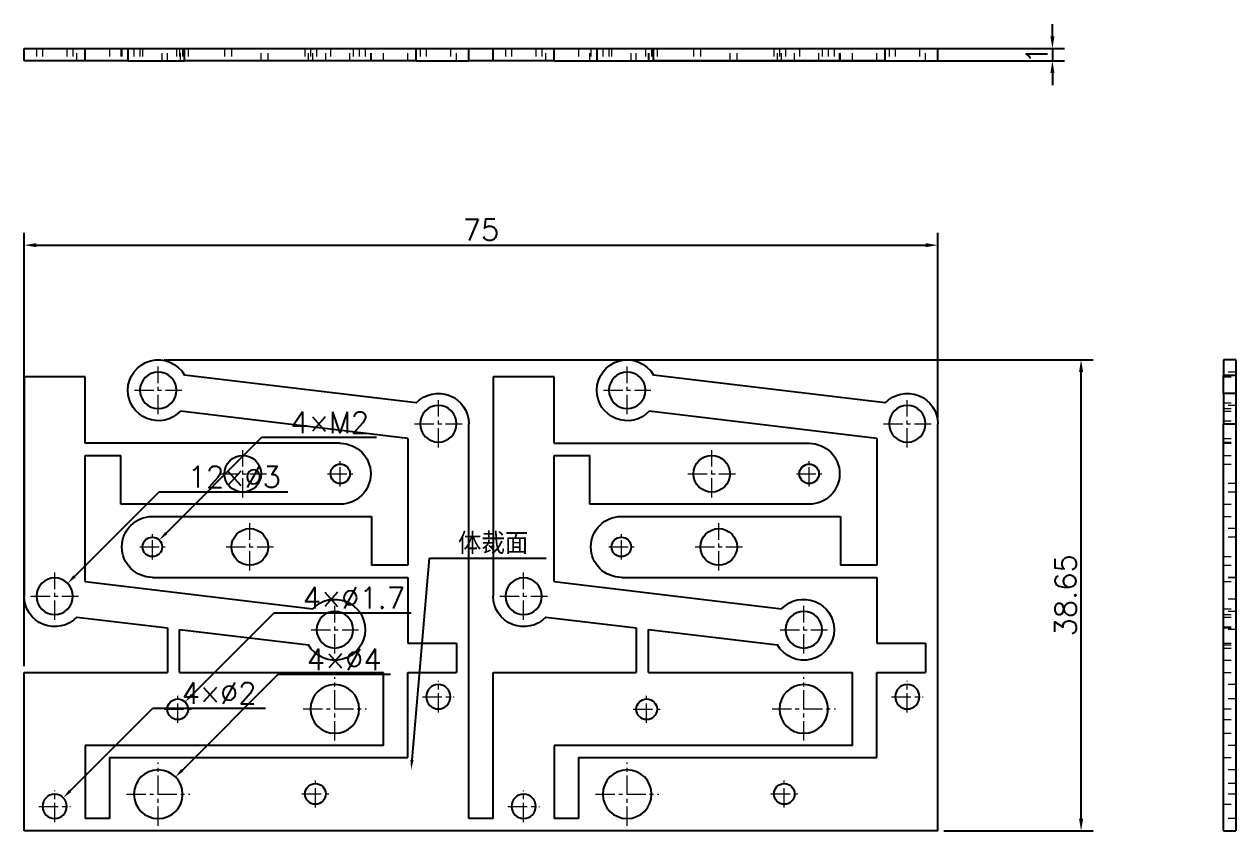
# Model space of a CAD drawing. Header units: millimetres. Extents: x 50 to 268, y 35 to 119.
# Drawn here: x 49.8 to 149.2, y 34.8 to 100.9 of the extents above; entities that cross this region are included whole.
import ezdxf
from ezdxf import colors
from ezdxf.entities.mleader import LeaderData, LeaderLine
from ezdxf.math import Vec2, Vec3

# ---------------------------------------------------------------- set-up
doc = ezdxf.new("R2010")
doc.units = ezdxf.units.MM
doc.header["$LTSCALE"] = 0.05
doc.linetypes.add('CENTER', pattern=[50.8, 31.75, -6.35, 6.35, -6.35])
doc.linetypes.add('HIDDENX2', pattern=[19.05, 12.7, -6.35])
for name, color, linetype, lineweight in [('back_dimension', 7, 'Continuous', 13), ('back_hidden', 7, 'HIDDENX2', 13), ('back_model', 7, 'Continuous', 25), ('right_hidden', 7, 'HIDDENX2', 13), ('right_model', 7, 'Continuous', 25), ('top_center', 7, 'CENTER', 13), ('top_dimension', 7, 'Continuous', 13), ('top_hidden', 7, 'HIDDENX2', 13), ('top_model', 7, 'Continuous', 25)]:
    doc.layers.add(name, color=color, linetype=linetype, lineweight=lineweight)
doc.styles.add('STYLE1', font='simplex.shx', dxfattribs={"bigfont": 'bigfont.shx'})
doc.dimstyles.new('1A3', dxfattribs={"dimscale": 0, "dimtxt": 2.4, "dimasz": 1, "dimexe": 1, "dimexo": 0.5, "dimgap": 1, "dimtad": 1, "dimlfac": -1, "dimdsep": 46, "dimtxsty": 'STYLE1', "dimcen": 1, "dimclrd": 7, "dimclre": 7, "dimclrt": 7, "dimadec": 1, "dimazin": 2, "dimtol": 1, "dimtm": 1e-08, "dimtfac": 0.6, "dimtmove": 0, "dimatfit": 0, "dimfxl": 1, "dimtolj": 1, "dimarcsym": 0})

# ---------------------------------------------------------------- blocks, each defined once
blk = doc.blocks.new('*D187')
at = {"layer": 'Defpoints', "color": 0, "transparency": 16777216}
for p in [(60.768, 73.404), (136.532, 73.404), (124.768, 34.751)]:
    blk.add_point(p, dxfattribs=at)
at = {"layer": 'top_dimension', "color": 7, "lineweight": -2, "transparency": 16777216}
for p, q in [((61.268, 73.404), (137.532, 73.404)), ((136.532, 35.751), (136.532, 72.404)), ((125.268, 34.751), (137.532, 34.751))]:
    blk.add_line(p, q, dxfattribs=at)
at = {"layer": 'top_dimension', "color": 7, "transparency": 16777216}
for points in [[(136.366, 72.404), (136.699, 72.404), (136.532, 73.404)], [(136.366, 35.751), (136.699, 35.751), (136.532, 34.751)]]:
    blk.add_solid(points, dxfattribs=at)
at = {"layer": 'top_dimension', "color": 7, "transparency": 16777216, "insert": (135.266, 54.077), "char_height": 1.75, "attachment_point": 5, "rotation": 90, "line_spacing_factor": 0.65, "style": 'STYLE1'}
blk.add_mtext('\\A1;\\A1;38.65', dxfattribs=at)
blk = doc.blocks.new('*D188')
at = {"layer": 'Defpoints', "color": 0, "transparency": 16777216}
for p in [(124.768, 82.816), (124.768, 68.154), (49.768, 47.751)]:
    blk.add_point(p, dxfattribs=at)
at = {"layer": 'top_dimension', "color": 7, "lineweight": -2, "transparency": 16777216}
for p, q in [((49.768, 48.251), (49.768, 83.816)), ((124.768, 68.654), (124.768, 83.816)), ((50.768, 82.816), (123.768, 82.816))]:
    blk.add_line(p, q, dxfattribs=at)
at = {"layer": 'top_dimension', "color": 7, "transparency": 16777216}
for points in [[(50.768, 82.982), (50.768, 82.649), (49.768, 82.816)], [(123.768, 82.982), (123.768, 82.649), (124.768, 82.816)]]:
    blk.add_solid(points, dxfattribs=at)
at = {"layer": 'top_dimension', "color": 7, "transparency": 16777216, "insert": (87.268, 84.082), "char_height": 1.75, "attachment_point": 5, "line_spacing_factor": 0.65, "style": 'STYLE1'}
blk.add_mtext('\\A1;\\A1;75', dxfattribs=at)
blk = doc.blocks.new('*D186')
at = {"layer": 'back_dimension', "color": 7, "lineweight": -2, "transparency": 16777216}
for p, q in [((134.179, 99.949), (134.179, 100.949)), ((99.768, 98.949), (135.179, 98.949)), ((134.179, 98.949), (134.179, 97.949)), ((99.768, 97.949), (135.179, 97.949)), ((134.179, 96.949), (134.179, 95.949))]:
    blk.add_line(p, q, dxfattribs=at)
at = {"layer": 'back_dimension', "color": 7, "transparency": 16777216}
for points in [[(134.013, 99.949), (134.346, 99.949), (134.179, 98.949)], [(134.013, 96.949), (134.346, 96.949), (134.179, 97.949)]]:
    blk.add_solid(points, dxfattribs=at)
at = {"layer": 'Defpoints', "color": 0, "transparency": 16777216}
for p in [(99.268, 98.949), (99.268, 97.949), (134.179, 97.949)]:
    blk.add_point(p, dxfattribs=at)
at = {"layer": 'back_dimension', "color": 7, "transparency": 16777216, "insert": (132.913, 98.449), "char_height": 1.75, "attachment_point": 5, "rotation": 90, "line_spacing_factor": 0.65, "style": 'STYLE1'}
blk.add_mtext('\\A1;\\A1;1', dxfattribs=at)

msp = doc.modelspace()

# ---------------------------------------------------------------- linework, layer by layer
at = {"layer": 'back_hidden', "lineweight": 13}
for p, q in [((49.768, 98.949), (49.768, 98.949)), ((49.768, 98.949), (49.768, 98.949)), ((50.768, 98.949), (50.768, 97.949)), ((51.268, 98.949), (51.268, 97.949)), ((53.268, 98.949), (53.268, 97.949)), ((53.768, 98.949), (53.768, 97.949)), ((54.085, 97.949), (54.085, 98.949)), ((54.768, 98.949), (54.768, 98.949)), ((56.768, 98.949), (56.768, 98.949)), ((56.768, 98.949), (56.768, 97.949)), ((57.711, 98.949), (57.711, 97.949)), ((57.711, 98.949), (57.711, 98.949)), ((57.789, 98.949), (57.789, 97.949)), ((58.768, 98.949), (58.768, 97.949)), ((59.268, 98.949), (59.268, 97.949)), ((59.489, 98.949), (59.489, 97.949)), ((61.089, 97.949), (61.089, 98.949)), ((61.518, 97.949), (61.518, 98.949)), ((61.518, 98.949), (61.518, 98.949)), ((62.268, 98.949), (62.268, 97.949)), ((62.518, 98.949), (62.518, 97.949)), ((62.518, 98.949), (62.518, 98.949)), ((62.585, 97.949), (62.585, 98.949)), ((62.768, 98.949), (62.768, 97.949)), ((63.218, 98.949), (63.218, 97.949)), ((66.211, 98.949), (66.211, 97.949)), ((66.789, 98.949), (66.789, 97.949)), ((69.211, 97.949), (69.211, 98.949)), ((69.789, 97.949), (69.789, 98.949)), ((72.818, 98.949), (72.818, 97.949)), ((73.097, 97.949), (73.097, 98.949)), ((73.268, 98.949), (73.268, 97.949)), ((73.451, 97.949), (73.451, 98.949)), ((73.768, 98.949), (73.768, 97.949)), ((74.518, 97.949), (74.518, 98.949)), ((74.911, 98.949), (74.911, 97.949)), ((76.511, 97.949), (76.511, 98.949)), ((76.768, 98.949), (76.768, 97.949)), ((77.268, 98.949), (77.268, 97.949)), ((77.768, 98.949), (77.768, 97.949)), ((78.211, 97.949), (78.211, 98.949)), ((78.289, 98.949), (78.289, 98.949)), ((78.289, 97.949), (78.289, 98.949)), ((79.268, 97.949), (79.268, 98.949)), ((79.268, 98.949), (79.268, 98.949)), ((81.268, 98.949), (81.268, 98.949)), ((81.268, 97.949), (81.268, 98.949)), ((82.268, 98.949), (82.268, 97.949)), ((82.768, 98.949), (82.768, 97.949)), ((84.768, 98.949), (84.768, 97.949)), ((85.268, 97.949), (85.268, 98.949)), ((85.268, 98.949), (85.268, 98.949)), ((86.268, 98.949), (86.268, 98.949)), ((86.268, 98.949), (86.268, 98.949)), ((88.268, 98.949), (88.268, 98.949)), ((89.268, 98.949), (89.268, 97.949)), ((89.768, 98.949), (89.768, 97.949)), ((91.768, 98.949), (91.768, 97.949)), ((92.268, 98.949), (92.268, 97.949)), ((92.585, 97.949), (92.585, 98.949)), ((93.268, 98.949), (93.268, 98.949)), ((95.268, 98.949), (95.268, 98.949)), ((95.268, 98.949), (95.268, 97.949)), ((96.211, 97.949), (96.211, 98.949)), ((96.211, 98.949), (96.211, 98.949)), ((96.289, 98.949), (96.289, 97.949)), ((97.268, 98.949), (97.268, 97.949)), ((97.768, 98.949), (97.768, 97.949)), ((97.989, 98.949), (97.989, 97.949)), ((99.589, 97.949), (99.589, 98.949)), ((100.018, 97.949), (100.018, 98.949)), ((100.018, 98.949), (100.018, 98.949)), ((100.768, 98.949), (100.768, 97.949)), ((101.018, 98.949), (101.018, 98.949)), ((101.018, 97.949), (101.018, 98.949)), ((101.085, 97.949), (101.085, 98.949)), ((101.268, 98.949), (101.268, 97.949)), ((101.718, 98.949), (101.718, 97.949)), ((104.711, 98.949), (104.711, 97.949)), ((105.289, 98.949), (105.289, 97.949)), ((107.711, 97.949), (107.711, 98.949)), ((108.289, 97.949), (108.289, 98.949)), ((111.318, 98.949), (111.318, 97.949)), ((111.597, 97.949), (111.597, 98.949)), ((111.768, 98.949), (111.768, 97.949)), ((111.951, 97.949), (111.951, 98.949)), ((112.268, 98.949), (112.268, 97.949)), ((113.018, 97.949), (113.018, 98.949)), ((113.411, 98.949), (113.411, 97.949)), ((115.011, 97.949), (115.011, 98.949)), ((115.268, 98.949), (115.268, 97.949)), ((115.768, 98.949), (115.768, 97.949)), ((116.268, 98.949), (116.268, 97.949)), ((116.711, 97.949), (116.711, 98.949)), ((116.789, 98.949), (116.789, 98.949)), ((116.789, 97.949), (116.789, 98.949)), ((117.768, 97.949), (117.768, 98.949)), ((117.768, 98.949), (117.768, 98.949)), ((119.768, 98.949), (119.768, 98.949)), ((119.768, 97.949), (119.768, 98.949)), ((120.768, 98.949), (120.768, 97.949)), ((121.268, 98.949), (121.268, 97.949)), ((123.268, 98.949), (123.268, 97.949)), ((123.768, 98.949), (123.768, 98.949)), ((123.768, 97.949), (123.768, 98.949)), ((124.768, 98.949), (124.768, 98.949)), ((49.768, 97.949), (49.768, 97.949)), ((54.768, 97.949), (54.768, 97.949)), ((56.768, 97.949), (56.768, 97.949)), ((57.711, 97.949), (57.711, 97.949)), ((61.518, 97.949), (61.518, 97.949)), ((62.518, 97.949), (62.518, 97.949)), ((78.289, 97.949), (78.289, 97.949)), ((79.268, 97.949), (79.268, 97.949)), ((81.268, 97.949), (81.268, 97.949)), ((85.268, 97.949), (85.268, 97.949)), ((86.268, 97.949), (86.268, 97.949)), ((88.268, 97.949), (88.268, 97.949)), ((93.268, 97.949), (93.268, 97.949)), ((95.268, 97.949), (95.268, 97.949)), ((96.211, 97.949), (96.211, 97.949)), ((100.018, 97.949), (100.018, 97.949)), ((101.018, 97.949), (101.018, 97.949)), ((116.789, 97.949), (116.789, 97.949)), ((117.768, 97.949), (117.768, 97.949)), ((119.768, 97.949), (119.768, 97.949)), ((123.768, 97.949), (123.768, 97.949)), ((124.768, 97.949), (124.768, 97.949))]:
    msp.add_line(p, q, dxfattribs=at)
at = {"layer": 'back_model', "lineweight": 25}
for p, q in [((49.768, 97.949), (49.768, 98.949)), ((49.768, 98.949), (54.768, 98.949)), ((49.768, 98.949), (49.768, 98.949)), ((54.768, 97.949), (54.768, 98.949)), ((54.768, 98.949), (58.268, 98.949)), ((58.268, 98.949), (62.938, 98.949)), ((58.268, 98.949), (58.268, 97.949)), ((62.938, 97.949), (62.938, 98.949)), ((62.938, 98.949), (81.951, 98.949)), ((81.951, 97.949), (81.951, 98.949)), ((81.951, 98.949), (86.268, 98.949)), ((86.268, 97.949), (86.268, 98.949)), ((86.268, 98.949), (88.268, 98.949)), ((88.268, 98.949), (88.268, 98.949)), ((88.268, 97.949), (88.268, 98.949)), ((88.268, 98.949), (93.268, 98.949)), ((93.268, 97.949), (93.268, 98.949)), ((93.268, 98.949), (96.768, 98.949)), ((96.768, 98.949), (101.438, 98.949)), ((96.768, 98.949), (96.768, 97.949)), ((101.438, 98.949), (120.451, 98.949)), ((101.438, 97.949), (101.438, 98.949)), ((120.451, 98.949), (124.768, 98.949)), ((120.451, 97.949), (120.451, 98.949)), ((124.768, 97.949), (124.768, 98.949)), ((54.768, 97.949), (49.768, 97.949)), ((58.268, 97.949), (54.768, 97.949)), ((58.268, 97.949), (62.938, 97.949)), ((81.951, 97.949), (62.938, 97.949)), ((81.951, 97.949), (86.268, 97.949)), ((88.268, 97.949), (86.268, 97.949)), ((93.268, 97.949), (88.268, 97.949)), ((93.268, 97.949), (96.768, 97.949)), ((96.768, 97.949), (101.438, 97.949)), ((120.451, 97.949), (101.438, 97.949)), ((120.451, 97.949), (124.768, 97.949))]:
    msp.add_line(p, q, dxfattribs=at)
at = {"layer": 'right_hidden', "lineweight": 13}
for p, q in [((149.232, 72.404), (148.232, 72.404)), ((148.232, 72.144), (149.232, 72.144)), ((148.232, 72.001), (148.232, 72.001)), ((148.232, 72.001), (149.232, 72.001)), ((149.232, 72.001), (149.232, 72.001)), ((149.232, 70.654), (148.232, 70.654)), ((148.232, 69.871), (149.232, 69.871)), ((149.232, 69.654), (148.232, 69.654)), ((148.232, 69.404), (149.232, 69.404)), ((148.232, 69.187), (149.232, 69.187)), ((148.232, 68.404), (149.232, 68.404)), ((148.232, 66.953), (149.232, 66.953)), ((148.232, 66.654), (149.232, 66.654)), ((148.232, 66.551), (148.232, 66.551)), ((148.232, 66.551), (149.232, 66.551)), ((149.232, 66.551), (149.232, 66.551)), ((148.232, 65.551), (149.232, 65.551)), ((148.232, 65.551), (148.232, 65.551)), ((148.232, 64.851), (149.232, 64.851)), ((149.232, 65.551), (149.232, 65.551)), ((149.232, 63.251), (148.232, 63.251)), ((149.232, 62.551), (148.232, 62.551)), ((148.232, 61.551), (148.232, 61.551)), ((148.232, 61.551), (149.232, 61.551)), ((149.232, 61.551), (149.232, 61.551)), ((148.232, 60.551), (148.232, 60.551)), ((148.232, 60.551), (149.232, 60.551)), ((149.232, 60.551), (149.232, 60.551)), ((149.232, 59.551), (148.232, 59.551)), ((149.232, 58.851), (148.232, 58.851)), ((148.232, 57.251), (149.232, 57.251)), ((148.232, 56.551), (149.232, 56.551)), ((148.232, 56.551), (148.232, 56.551)), ((149.232, 56.551), (149.232, 56.551)), ((148.232, 55.551), (148.232, 55.551)), ((149.232, 55.551), (148.232, 55.551)), ((149.232, 55.501), (148.232, 55.501)), ((148.232, 55.202), (149.232, 55.202)), ((149.232, 55.551), (149.232, 55.551)), ((149.232, 53.751), (148.232, 53.751)), ((148.232, 52.968), (149.232, 52.968)), ((149.232, 52.751), (148.232, 52.751)), ((148.232, 52.501), (149.232, 52.501)), ((148.232, 52.284), (149.232, 52.284)), ((148.232, 51.501), (149.232, 51.501)), ((148.232, 51.395), (149.232, 51.395)), ((149.232, 51.275), (148.232, 51.275)), ((148.232, 50.154), (148.232, 50.154)), ((148.232, 50.154), (149.232, 50.154)), ((148.232, 50.01), (149.232, 50.01)), ((148.232, 49.751), (149.232, 49.751)), ((149.232, 50.154), (149.232, 50.154)), ((148.232, 48.751), (149.232, 48.751)), ((148.232, 47.751), (148.232, 47.751)), ((148.232, 47.751), (149.232, 47.751)), ((149.232, 47.751), (149.232, 47.751)), ((149.232, 46.751), (148.232, 46.751)), ((149.232, 45.574), (148.232, 45.574)), ((148.232, 44.751), (149.232, 44.751)), ((148.232, 43.874), (149.232, 43.874)), ((148.232, 42.751), (149.232, 42.751)), ((149.232, 41.751), (148.232, 41.751)), ((148.232, 41.751), (148.232, 41.751)), ((149.232, 41.751), (149.232, 41.751)), ((148.232, 40.751), (148.232, 40.751)), ((148.232, 40.751), (149.232, 40.751)), ((149.232, 40.751), (149.232, 40.751)), ((149.232, 39.751), (148.232, 39.751)), ((149.232, 38.628), (148.232, 38.628)), ((149.232, 37.751), (148.232, 37.751)), ((148.232, 36.928), (149.232, 36.928)), ((148.232, 35.751), (148.232, 35.751)), ((149.232, 35.751), (148.232, 35.751)), ((149.232, 35.751), (149.232, 35.751)), ((148.232, 34.751), (148.232, 34.751)), ((149.232, 34.751), (149.232, 34.751))]:
    msp.add_line(p, q, dxfattribs=at)
at = {"layer": 'right_model', "lineweight": 25}
for p, q in [((148.232, 73.404), (148.232, 72.144)), ((149.232, 73.404), (148.232, 73.404)), ((149.232, 73.404), (149.232, 72.144)), ((148.232, 72.144), (148.232, 72.144)), ((148.232, 72.144), (149.232, 72.144)), ((148.232, 70.654), (148.232, 72.144)), ((149.232, 72.144), (149.232, 70.654)), ((148.232, 70.654), (148.232, 68.154)), ((149.232, 70.654), (148.232, 70.654)), ((149.232, 70.654), (149.232, 68.154)), ((148.232, 68.154), (149.232, 68.154)), ((148.232, 34.751), (148.232, 68.154)), ((149.232, 68.154), (149.232, 34.751)), ((148.232, 55.202), (148.232, 55.202)), ((148.232, 34.751), (149.232, 34.751))]:
    msp.add_line(p, q, dxfattribs=at)
at = {"layer": 'top_center'}
for p, q in [((60.768, 68.954), (60.768, 72.854)), ((99.268, 68.954), (99.268, 72.854)), ((58.818, 70.904), (62.718, 70.904)), ((97.318, 70.904), (101.218, 70.904)), ((83.768, 66.204), (83.768, 70.104)), ((122.268, 66.204), (122.268, 70.104)), ((81.818, 68.154), (85.718, 68.154)), ((120.318, 68.154), (124.218, 68.154)), ((67.711, 62.101), (67.711, 66.001)), ((106.211, 62.101), (106.211, 66.001)), ((75.711, 63.011), (75.711, 65.091)), ((114.211, 63.011), (114.211, 65.091)), ((65.761, 64.051), (69.661, 64.051)), ((74.671, 64.051), (76.751, 64.051)), ((104.261, 64.051), (108.161, 64.051)), ((113.171, 64.051), (115.251, 64.051)), ((68.289, 56.101), (68.289, 60.001)), ((106.789, 56.101), (106.789, 60.001)), ((60.289, 57.011), (60.289, 59.091)), ((98.789, 57.011), (98.789, 59.091)), ((59.249, 58.051), (61.329, 58.051)), ((66.339, 58.051), (70.239, 58.051)), ((97.749, 58.051), (99.829, 58.051)), ((104.839, 58.051), (108.739, 58.051)), ((52.268, 52.051), (52.268, 55.951)), ((90.768, 52.051), (90.768, 55.951)), ((50.318, 54.001), (54.218, 54.001)), ((88.818, 54.001), (92.718, 54.001)), ((75.268, 49.301), (75.268, 53.201)), ((113.768, 49.301), (113.768, 53.201)), ((73.318, 51.251), (77.218, 51.251)), ((111.818, 51.251), (115.718, 51.251)), ((75.268, 42.151), (75.268, 47.351)), ((83.768, 44.451), (83.768, 47.051)), ((113.768, 42.151), (113.768, 47.351)), ((122.268, 44.451), (122.268, 47.051)), ((62.368, 43.619), (62.368, 45.829)), ((100.868, 43.619), (100.868, 45.829)), ((82.468, 45.751), (85.068, 45.751)), ((120.968, 45.751), (123.568, 45.751)), ((61.263, 44.724), (63.473, 44.724)), ((72.668, 44.751), (77.868, 44.751)), ((99.763, 44.724), (101.973, 44.724)), ((111.168, 44.751), (116.368, 44.751)), ((60.768, 35.151), (60.768, 40.351)), ((99.268, 35.151), (99.268, 40.351)), ((73.668, 36.673), (73.668, 38.883)), ((112.168, 36.673), (112.168, 38.883)), ((52.268, 35.451), (52.268, 38.051)), ((90.768, 35.451), (90.768, 38.051)), ((58.168, 37.751), (63.368, 37.751)), ((72.563, 37.778), (74.773, 37.778)), ((96.668, 37.751), (101.868, 37.751)), ((111.063, 37.778), (113.273, 37.778)), ((50.968, 36.751), (53.568, 36.751)), ((89.468, 36.751), (92.068, 36.751))]:
    msp.add_line(p, q, dxfattribs=at)
at = {"layer": 'top_hidden', "lineweight": 13}
for p, q in [((49.768, 72.001), (49.768, 72.001)), ((54.768, 72.001), (54.768, 72.001)), ((62.938, 72.144), (62.938, 72.144)), ((88.268, 72.001), (88.268, 72.001)), ((93.268, 72.001), (93.268, 72.001)), ((101.438, 72.144), (101.438, 72.144)), ((58.268, 70.904), (58.268, 70.904)), ((96.768, 70.904), (96.768, 70.904)), ((81.951, 69.871), (81.951, 69.871)), ((120.451, 69.871), (120.451, 69.871)), ((62.585, 69.187), (62.585, 69.187)), ((101.085, 69.187), (101.085, 69.187)), ((86.268, 68.154), (86.268, 68.154)), ((124.768, 68.154), (124.768, 68.154)), ((81.268, 66.953), (81.268, 66.953)), ((119.768, 66.953), (119.768, 66.953)), ((54.768, 66.551), (54.768, 66.551)), ((75.711, 66.551), (75.711, 66.551)), ((93.268, 66.551), (93.268, 66.551)), ((114.211, 66.551), (114.211, 66.551)), ((54.768, 65.551), (54.768, 65.551)), ((57.711, 65.551), (57.711, 65.551)), ((93.268, 65.551), (93.268, 65.551)), ((96.211, 65.551), (96.211, 65.551)), ((57.711, 61.551), (57.711, 61.551)), ((75.711, 61.551), (75.711, 61.551)), ((96.211, 61.551), (96.211, 61.551)), ((114.211, 61.551), (114.211, 61.551)), ((60.289, 60.551), (60.289, 60.551)), ((78.289, 60.551), (78.289, 60.551)), ((98.789, 60.551), (98.789, 60.551)), ((116.789, 60.551), (116.789, 60.551)), ((78.289, 56.551), (78.289, 56.551)), ((81.268, 56.551), (81.268, 56.551)), ((116.789, 56.551), (116.789, 56.551)), ((119.768, 56.551), (119.768, 56.551)), ((54.768, 55.202), (54.768, 55.202)), ((60.289, 55.551), (60.289, 55.551)), ((81.268, 55.551), (81.268, 55.551)), ((93.268, 55.202), (93.268, 55.202)), ((98.789, 55.551), (98.789, 55.551)), ((119.768, 55.551), (119.768, 55.551)), ((49.768, 54.001), (49.768, 54.001)), ((88.268, 54.001), (88.268, 54.001)), ((73.451, 52.968), (73.451, 52.968)), ((111.951, 52.968), (111.951, 52.968)), ((54.085, 52.284), (54.085, 52.284)), ((92.585, 52.284), (92.585, 52.284)), ((61.518, 51.395), (61.518, 51.395)), ((62.518, 51.275), (62.518, 51.275)), ((77.768, 51.251), (77.768, 51.251)), ((100.018, 51.395), (100.018, 51.395)), ((101.018, 51.275), (101.018, 51.275)), ((116.268, 51.251), (116.268, 51.251)), ((73.097, 50.01), (73.097, 50.01)), ((81.268, 50.154), (81.268, 50.154)), ((85.268, 50.154), (85.268, 50.154)), ((111.597, 50.01), (111.597, 50.01)), ((119.768, 50.154), (119.768, 50.154)), ((123.768, 50.154), (123.768, 50.154)), ((49.768, 47.751), (49.768, 47.751)), ((61.518, 47.751), (61.518, 47.751)), ((62.518, 47.751), (62.518, 47.751)), ((79.268, 47.751), (79.268, 47.751)), ((81.268, 47.751), (81.268, 47.751)), ((85.268, 47.751), (85.268, 47.751)), ((88.268, 47.751), (88.268, 47.751)), ((100.018, 47.751), (100.018, 47.751)), ((101.018, 47.751), (101.018, 47.751)), ((117.768, 47.751), (117.768, 47.751)), ((119.768, 47.751), (119.768, 47.751)), ((123.768, 47.751), (123.768, 47.751)), ((54.768, 41.751), (54.768, 41.751)), ((79.268, 41.751), (79.268, 41.751)), ((93.268, 41.751), (93.268, 41.751)), ((117.768, 41.751), (117.768, 41.751)), ((56.768, 40.751), (56.768, 40.751)), ((81.268, 40.751), (81.268, 40.751)), ((95.268, 40.751), (95.268, 40.751)), ((119.768, 40.751), (119.768, 40.751)), ((54.768, 35.751), (54.768, 35.751)), ((56.768, 35.751), (56.768, 35.751)), ((86.268, 35.751), (86.268, 35.751)), ((88.268, 35.751), (88.268, 35.751)), ((93.268, 35.751), (93.268, 35.751)), ((95.268, 35.751), (95.268, 35.751)), ((49.768, 34.751), (49.768, 34.751)), ((124.768, 34.751), (124.768, 34.751))]:
    msp.add_line(p, q, dxfattribs=at)
at = {"layer": 'top_hidden', "color": 3, "lineweight": 13, "true_color": 0x00ff00}
for p, q in [((59.268, 70.904), (59.268, 70.904)), ((62.268, 70.904), (62.268, 70.904)), ((97.768, 70.904), (97.768, 70.904)), ((100.768, 70.904), (100.768, 70.904)), ((82.268, 68.154), (82.268, 68.154)), ((85.268, 68.154), (85.268, 68.154)), ((120.768, 68.154), (120.768, 68.154)), ((123.768, 68.154), (123.768, 68.154)), ((67.711, 65.551), (67.711, 65.551)), ((106.211, 65.551), (106.211, 65.551)), ((67.711, 62.551), (67.711, 62.551)), ((106.211, 62.551), (106.211, 62.551)), ((68.289, 59.551), (68.289, 59.551)), ((106.789, 59.551), (106.789, 59.551)), ((68.289, 56.551), (68.289, 56.551)), ((106.789, 56.551), (106.789, 56.551)), ((50.768, 54.001), (50.768, 54.001)), ((53.768, 54.001), (53.768, 54.001)), ((89.268, 54.001), (89.268, 54.001)), ((92.268, 54.001), (92.268, 54.001)), ((73.768, 51.251), (73.768, 51.251)), ((76.768, 51.251), (76.768, 51.251)), ((112.268, 51.251), (112.268, 51.251)), ((115.268, 51.251), (115.268, 51.251))]:
    msp.add_line(p, q, dxfattribs=at)
at = {"layer": 'top_hidden', "color": 4, "lineweight": 13, "true_color": 0x00ffff}
for p, q in [((75.711, 64.851), (75.711, 64.851)), ((114.211, 64.851), (114.211, 64.851)), ((75.711, 63.251), (75.711, 63.251)), ((114.211, 63.251), (114.211, 63.251)), ((60.289, 58.851), (60.289, 58.851)), ((98.789, 58.851), (98.789, 58.851)), ((60.289, 57.251), (60.289, 57.251)), ((98.789, 57.251), (98.789, 57.251))]:
    msp.add_line(p, q, dxfattribs=at)
at = {"layer": 'top_hidden', "color": 1, "lineweight": 13, "true_color": 0xff0000}
for p, q in [((82.768, 45.751), (82.768, 45.751)), ((84.768, 45.751), (84.768, 45.751)), ((121.268, 45.751), (121.268, 45.751)), ((123.268, 45.751), (123.268, 45.751)), ((51.268, 36.751), (51.268, 36.751)), ((53.268, 36.751), (53.268, 36.751)), ((89.768, 36.751), (89.768, 36.751)), ((91.768, 36.751), (91.768, 36.751))]:
    msp.add_line(p, q, dxfattribs=at)
at = {"layer": 'top_hidden', "color": 2, "lineweight": 13, "true_color": 0xffff00}
for p, q in [((61.518, 44.724), (61.518, 44.724)), ((63.218, 44.724), (63.218, 44.724)), ((100.018, 44.724), (100.018, 44.724)), ((101.718, 44.724), (101.718, 44.724)), ((72.818, 37.778), (72.818, 37.778)), ((74.518, 37.778), (74.518, 37.778)), ((111.318, 37.778), (111.318, 37.778)), ((113.018, 37.778), (113.018, 37.778))]:
    msp.add_line(p, q, dxfattribs=at)
at = {"layer": 'top_hidden', "color": 5, "lineweight": 13, "true_color": 0x0000ff}
for p, q in [((73.268, 44.751), (73.268, 44.751)), ((77.268, 44.751), (77.268, 44.751)), ((111.768, 44.751), (111.768, 44.751)), ((115.768, 44.751), (115.768, 44.751)), ((58.768, 37.751), (58.768, 37.751)), ((62.768, 37.751), (62.768, 37.751)), ((97.268, 37.751), (97.268, 37.751)), ((101.268, 37.751), (101.268, 37.751))]:
    msp.add_line(p, q, dxfattribs=at)
at = {"layer": 'top_model', "lineweight": 25}
for p, q in [((54.768, 72.001), (49.768, 72.001)), ((49.768, 72.001), (49.768, 54.001)), ((54.768, 66.551), (54.768, 72.001)), ((81.951, 69.871), (62.938, 72.144)), ((93.268, 72.001), (88.268, 72.001)), ((88.268, 72.001), (88.268, 54.001)), ((93.268, 66.551), (93.268, 72.001)), ((120.451, 69.871), (101.438, 72.144)), ((81.268, 66.953), (62.585, 69.187)), ((119.768, 66.953), (101.085, 69.187)), ((86.268, 35.751), (86.268, 68.154)), ((124.768, 34.751), (124.768, 68.154)), ((81.268, 66.953), (81.268, 56.551)), ((119.768, 66.953), (119.768, 56.551)), ((75.711, 66.551), (54.768, 66.551)), ((93.268, 66.551), (114.211, 66.551)), ((54.768, 55.202), (54.768, 65.551)), ((54.768, 65.551), (57.711, 65.551)), ((57.711, 61.551), (57.711, 65.551)), ((93.268, 65.551), (96.211, 65.551)), ((93.268, 55.202), (93.268, 65.551)), ((96.211, 61.551), (96.211, 65.551)), ((75.711, 61.551), (57.711, 61.551)), ((114.211, 61.551), (96.211, 61.551)), ((60.289, 60.551), (78.289, 60.551)), ((78.289, 60.551), (78.289, 56.551)), ((98.789, 60.551), (116.789, 60.551)), ((116.789, 60.551), (116.789, 56.551)), ((81.268, 56.551), (78.289, 56.551)), ((119.768, 56.551), (116.789, 56.551)), ((54.768, 55.202), (73.451, 52.968)), ((60.289, 55.551), (81.268, 55.551)), ((81.268, 55.551), (81.268, 50.154)), ((93.268, 55.202), (111.951, 52.968)), ((98.789, 55.551), (119.768, 55.551)), ((119.768, 55.551), (119.768, 50.154)), ((54.085, 52.284), (61.518, 51.395)), ((92.585, 52.284), (100.018, 51.395)), ((61.518, 51.395), (61.518, 47.751)), ((62.518, 51.275), (73.097, 50.01)), ((62.518, 47.751), (62.518, 51.275)), ((100.018, 51.395), (100.018, 47.751)), ((101.018, 47.751), (101.018, 51.275)), ((101.018, 51.275), (111.597, 50.01)), ((81.268, 50.154), (85.268, 50.154)), ((85.268, 50.154), (85.268, 47.751)), ((119.768, 50.154), (123.768, 50.154)), ((123.768, 50.154), (123.768, 47.751)), ((49.768, 47.751), (61.518, 47.751)), ((49.768, 34.751), (49.768, 47.751)), ((62.518, 47.751), (79.268, 47.751)), ((79.268, 41.751), (79.268, 47.751)), ((81.268, 47.751), (85.268, 47.751)), ((81.268, 40.751), (81.268, 47.751)), ((88.268, 47.751), (100.018, 47.751)), ((88.268, 35.751), (88.268, 47.751)), ((101.018, 47.751), (117.768, 47.751)), ((117.768, 41.751), (117.768, 47.751)), ((119.768, 47.751), (123.768, 47.751)), ((119.768, 40.751), (119.768, 47.751)), ((79.268, 41.751), (54.768, 41.751)), ((54.768, 41.751), (54.768, 35.751)), ((117.768, 41.751), (93.268, 41.751)), ((93.268, 41.751), (93.268, 35.751)), ((56.768, 40.751), (56.768, 35.751)), ((56.768, 40.751), (81.268, 40.751)), ((95.268, 40.751), (95.268, 35.751)), ((95.268, 40.751), (119.768, 40.751)), ((56.768, 35.751), (54.768, 35.751)), ((88.268, 35.751), (86.268, 35.751)), ((95.268, 35.751), (93.268, 35.751)), ((124.768, 34.751), (49.768, 34.751))]:
    msp.add_line(p, q, dxfattribs=at)
at = {"layer": 'top_model', "lineweight": 25, "extrusion": (2e-16, -1.4e-15, -1)}
for centre, start, end in [((-60.768, 70.904), 0, 150.25162), ((-60.768, 70.904), 223.38481, 0), ((-83.768, 68.154), 43.38481, 180)]:
    msp.add_arc(centre, 2.5, start, end, dxfattribs=at)
at = {"layer": 'top_model', "lineweight": 25, "extrusion": (2e-16, 0, -1)}
for centre, start, end in [((-99.268, 70.904), 0, 150.25162), ((-99.268, 70.904), 223.38481, 0), ((-122.268, 68.154), 43.38481, 180)]:
    msp.add_arc(centre, 2.5, start, end, dxfattribs=at)
at = {"layer": 'top_model', "color": 3, "lineweight": 25, "true_color": 0x00ff00}
for centre, start, end in [((60.768, 70.904), 0, 180), ((99.268, 70.904), 0, 180), ((60.768, 70.904), 180, 0), ((99.268, 70.904), 180, 0), ((83.768, 68.154), 0, 180), ((122.268, 68.154), 0, 180), ((83.768, 68.154), 180, 0), ((122.268, 68.154), 180, 0), ((52.268, 54.001), 0, 180), ((90.768, 54.001), 0, 180), ((52.268, 54.001), 180, 0), ((90.768, 54.001), 180, 0), ((75.268, 51.251), 0, 180), ((113.768, 51.251), 0, 180), ((75.268, 51.251), 180, 0), ((113.768, 51.251), 180, 0)]:
    msp.add_arc(centre, 1.5, start, end, dxfattribs=at)
at = {"layer": 'top_model', "lineweight": 25, "extrusion": (-6e-16, -1.4e-15, -1)}
msp.add_arc((-75.711, 64.051), 2.5, 90, 270, dxfattribs=at)
at = {"layer": 'top_model', "lineweight": 25, "extrusion": (-6e-16, 0, -1)}
msp.add_arc((-114.211, 64.051), 2.5, 90, 270, dxfattribs=at)
at = {"layer": 'top_model', "color": 3, "lineweight": 25, "true_color": 0x00ff00, "extrusion": (-6e-16, -1.4e-15, -1)}
for start, end in [(270, 90), (90, 270)]:
    msp.add_arc((-67.711, 64.051), 1.5, start, end, dxfattribs=at)
at = {"layer": 'top_model', "color": 4, "lineweight": 25, "true_color": 0x00ffff, "extrusion": (-6e-16, -1.4e-15, -1)}
for start, end in [(270, 90), (90, 270)]:
    msp.add_arc((-75.711, 64.051), 0.8, start, end, dxfattribs=at)
at = {"layer": 'top_model', "color": 3, "lineweight": 25, "true_color": 0x00ff00, "extrusion": (-6e-16, 0, -1)}
for start, end in [(270, 90), (90, 270)]:
    msp.add_arc((-106.211, 64.051), 1.5, start, end, dxfattribs=at)
at = {"layer": 'top_model', "color": 4, "lineweight": 25, "true_color": 0x00ffff, "extrusion": (-6e-16, 0, -1)}
for start, end in [(270, 90), (90, 270)]:
    msp.add_arc((-114.211, 64.051), 0.8, start, end, dxfattribs=at)
at = {"layer": 'top_model', "lineweight": 25, "extrusion": (-3e-16, -1.4e-15, -1)}
msp.add_arc((-60.289, 58.051), 2.5, 270, 90, dxfattribs=at)
at = {"layer": 'top_model', "lineweight": 25, "extrusion": (-3e-16, 0, -1)}
msp.add_arc((-98.789, 58.051), 2.5, 270, 90, dxfattribs=at)
at = {"layer": 'top_model', "color": 4, "lineweight": 25, "true_color": 0x00ffff, "extrusion": (-3e-16, -1.4e-15, -1)}
for start, end in [(270, 90), (90, 270)]:
    msp.add_arc((-60.289, 58.051), 0.8, start, end, dxfattribs=at)
at = {"layer": 'top_model', "color": 3, "lineweight": 25, "true_color": 0x00ff00, "extrusion": (-3e-16, -1.4e-15, -1)}
for start, end in [(270, 90), (90, 270)]:
    msp.add_arc((-68.289, 58.051), 1.5, start, end, dxfattribs=at)
at = {"layer": 'top_model', "color": 4, "lineweight": 25, "true_color": 0x00ffff, "extrusion": (-3e-16, 0, -1)}
for start, end in [(270, 90), (90, 270)]:
    msp.add_arc((-98.789, 58.051), 0.8, start, end, dxfattribs=at)
at = {"layer": 'top_model', "color": 3, "lineweight": 25, "true_color": 0x00ff00, "extrusion": (-3e-16, 0, -1)}
for start, end in [(270, 90), (90, 270)]:
    msp.add_arc((-106.789, 58.051), 1.5, start, end, dxfattribs=at)
at = {"layer": 'top_model', "lineweight": 25, "extrusion": (0, -1.4e-15, -1)}
for centre, start, end in [((-52.268, 54.001), 223.38481, 0), ((-75.268, 51.251), 43.38481, 180), ((-75.268, 51.251), 180, 330.25162)]:
    msp.add_arc(centre, 2.5, start, end, dxfattribs=at)
at = {"layer": 'top_model', "lineweight": 25, "extrusion": (0, 0, -1)}
for centre, start, end in [((-90.768, 54.001), 223.38481, 0), ((-113.768, 51.251), 43.38481, 180), ((-113.768, 51.251), 180, 330.25162)]:
    msp.add_arc(centre, 2.5, start, end, dxfattribs=at)
at = {"layer": 'top_model', "color": 5, "lineweight": 25, "true_color": 0x0000ff}
for centre, start, end in [((75.268, 44.751), 0, 180), ((113.768, 44.751), 0, 180), ((75.268, 44.751), 180, 0), ((113.768, 44.751), 180, 0), ((60.768, 37.751), 0, 180), ((99.268, 37.751), 0, 180), ((60.768, 37.751), 180, 0), ((99.268, 37.751), 180, 0)]:
    msp.add_arc(centre, 2, start, end, dxfattribs=at)
at = {"layer": 'top_model', "color": 1, "lineweight": 25, "true_color": 0xff0000}
for centre, start, end in [((83.768, 45.751), 0, 180), ((122.268, 45.751), 0, 180), ((83.768, 45.751), 180, 0), ((122.268, 45.751), 180, 0), ((52.268, 36.751), 0, 180), ((90.768, 36.751), 0, 180), ((52.268, 36.751), 180, 0), ((90.768, 36.751), 180, 0)]:
    msp.add_arc(centre, 1, start, end, dxfattribs=at)
at = {"layer": 'top_model', "color": 2, "lineweight": 25, "true_color": 0xffff00, "extrusion": (1e-16, -1.8e-15, -1)}
for start, end in [(0, 180), (180, 0)]:
    msp.add_arc((-62.368, 44.724), 0.85, start, end, dxfattribs=at)
at = {"layer": 'top_model', "color": 2, "lineweight": 25, "true_color": 0xffff00, "extrusion": (1e-16, -3e-16, -1)}
for start, end in [(0, 180), (180, 0)]:
    msp.add_arc((-100.868, 44.724), 0.85, start, end, dxfattribs=at)
at = {"layer": 'top_model', "color": 2, "lineweight": 25, "true_color": 0xffff00, "extrusion": (7e-16, -1.4e-15, -1)}
for start, end in [(0, 180), (180, 0)]:
    msp.add_arc((-73.668, 37.778), 0.85, start, end, dxfattribs=at)
at = {"layer": 'top_model', "color": 2, "lineweight": 25, "true_color": 0xffff00, "extrusion": (7e-16, 0, -1)}
for start, end in [(0, 180), (180, 0)]:
    msp.add_arc((-112.168, 37.778), 0.85, start, end, dxfattribs=at)

# ---------------------------------------------------------------- dimensions: what is measured, and where the dimension line sits
at = {"layer": 'back_dimension'}
dim = msp.add_linear_dim(base=(134.179, 97.949), p1=(99.268, 98.949), p2=(99.268, 97.949), angle=90, text='\\A1;1', dimstyle='1A3', override={"dimscale": 1, "dimtxt": 1.75, "dimgap": 0.1, "dimtol": 0, "dimtm": 0, "dimtfac": 1, "dimtdec": 3}, dxfattribs=at)
dim.commit()
dim.dimension.update_dxf_attribs({"geometry": '*D186', "text_midpoint": (134.179, 98.449), "dimtype": 160})
at = {"layer": 'top_dimension'}
dim = msp.add_linear_dim(base=(124.768, 82.816), p1=(49.768, 47.751), p2=(124.768, 68.154), text='\\A1;75', dimstyle='1A3', override={"dimscale": 1, "dimtxt": 1.75, "dimgap": 0.1, "dimtol": 0, "dimtm": 0, "dimtfac": 1, "dimtdec": 3}, dxfattribs=at)
dim.commit()
dim.dimension.update_dxf_attribs({"geometry": '*D188', "text_midpoint": (87.268, 82.816), "dimtype": 160})
dim = msp.add_linear_dim(base=(136.532, 73.404), p1=(124.768, 34.751), p2=(60.768, 73.404), angle=90, text='\\A1;38.65', dimstyle='1A3', override={"dimscale": 1, "dimtxt": 1.75, "dimgap": 0.1, "dimtol": 0, "dimtm": 0, "dimtfac": 1, "dimtdec": 3}, dxfattribs=at)
dim.commit()
dim.dimension.update_dxf_attribs({"geometry": '*D187', "text_midpoint": (136.532, 54.077), "dimtype": 160})

# ---------------------------------------------------------------- leaders
ml = msp.add_multileader_mtext('Standard', dxfattribs=at)
ml.set_content('4×M2', color=256, style='STYLE1')
ml.set_leader_properties()
ml.build(insert=Vec2(0, 0))
ml.multileader.update_dxf_attribs({"text_left_attachment_type": 5, "text_right_attachment_type": 5, "dogleg_length": 0.35, "arrow_head_size": 0.8})
ctx = ml.context
ctx.base_point, ctx.char_height, ctx.arrow_head_size = Vec3(69.631, 67.043), 1.75, 0.8
ctx.left_attachment, ctx.right_attachment = 5, 5
notes = []
notes.append((ctx, [(0, (1, 1, 0), (69.281, 67.043), (1, 0), 0.35, [(0, [(60.855, 58.616), (69.281, 67.043)], 0, [])])]))
ctx.mtext.insert, ctx.mtext.line_spacing_factor, ctx.mtext.flow_direction = Vec3(71.631, 69.143), 1.25, 5
ml = msp.add_multileader_mtext('Standard', dxfattribs=at)
ml.set_content('12×%%c3', color=256, style='STYLE1')
ml.set_leader_properties()
ml.build(insert=Vec2(0, 0))
ml.multileader.update_dxf_attribs({"text_left_attachment_type": 5, "text_right_attachment_type": 5, "dogleg_length": 0.35, "arrow_head_size": 0.8})
ctx = ml.context
ctx.base_point, ctx.char_height, ctx.arrow_head_size = Vec3(61.189, 62.572), 1.75, 0.8
ctx.left_attachment, ctx.right_attachment = 5, 5
notes.append((ctx, [(0, (1, 1, 0), (60.839, 62.572), (1, 0), 0.35, [(0, [(53.328, 55.062), (60.839, 62.572)], 0, [])])]))
ctx.mtext.insert, ctx.mtext.line_spacing_factor, ctx.mtext.flow_direction = Vec3(63.189, 64.672), 1.25, 5
ml = msp.add_multileader_mtext('Standard', dxfattribs=at)
ml.set_content('体裁面', color=256, style='STYLE1')
ml.set_leader_properties()
ml.build(insert=Vec2(0, 0))
ml.multileader.update_dxf_attribs({"text_left_attachment_type": 5, "text_right_attachment_type": 5, "dogleg_length": 0.35, "arrow_head_size": 0.8})
ctx = ml.context
ctx.base_point, ctx.char_height, ctx.arrow_head_size = Vec3(83.379, 57.116), 1.75, 0.8
ctx.left_attachment, ctx.right_attachment = 5, 5
notes.append((ctx, [(0, (1, 1, 0), (83.029, 57.116), (1, 0), 0.35, [(0, [(81.534, 39.764), (83.029, 57.116)], 0, [])])]))
ctx.mtext.insert, ctx.mtext.line_spacing_factor, ctx.mtext.flow_direction = Vec3(85.379, 59.216), 1.25, 5
ml = msp.add_multileader_mtext('Standard', dxfattribs=at)
ml.set_content('4×%%c1.7', color=256, style='STYLE1')
ml.set_leader_properties()
ml.build(insert=Vec2(0, 0))
ml.multileader.update_dxf_attribs({"text_left_attachment_type": 5, "text_right_attachment_type": 5, "dogleg_length": 0.35, "arrow_head_size": 0.8})
ctx = ml.context
ctx.base_point, ctx.char_height, ctx.arrow_head_size = Vec3(70.639, 52.645), 1.75, 0.8
ctx.left_attachment, ctx.right_attachment = 5, 5
notes.append((ctx, [(0, (1, 1, 0), (70.289, 52.645), (1, 0), 0.35, [(0, [(62.969, 45.325), (70.289, 52.645)], 0, [])])]))
ctx.mtext.insert, ctx.mtext.line_spacing_factor, ctx.mtext.flow_direction = Vec3(72.639, 54.745), 1.25, 5
ml = msp.add_multileader_mtext('Standard', dxfattribs=at)
ml.set_content('4×%%c4', color=256, style='STYLE1')
ml.set_leader_properties()
ml.build(insert=Vec2(0, 0))
ml.multileader.update_dxf_attribs({"text_left_attachment_type": 5, "text_right_attachment_type": 5, "dogleg_length": 0.35, "arrow_head_size": 0.8})
ctx = ml.context
ctx.base_point, ctx.char_height, ctx.arrow_head_size = Vec3(70.963, 47.596), 1.75, 0.8
ctx.left_attachment, ctx.right_attachment = 5, 5
notes.append((ctx, [(0, (1, 1, 0), (70.613, 47.596), (1, 0), 0.35, [(0, [(62.182, 39.165), (70.613, 47.596)], 0, [])])]))
ctx.mtext.insert, ctx.mtext.line_spacing_factor, ctx.mtext.flow_direction = Vec3(72.963, 49.696), 1.25, 5
ml = msp.add_multileader_mtext('Standard', dxfattribs=at)
ml.set_content('4×%%c2', color=256, style='STYLE1')
ml.set_leader_properties()
ml.build(insert=Vec2(0, 0))
ml.multileader.update_dxf_attribs({"text_left_attachment_type": 5, "text_right_attachment_type": 5, "dogleg_length": 0.35, "arrow_head_size": 0.8})
ctx = ml.context
ctx.base_point, ctx.char_height, ctx.arrow_head_size = Vec3(60.689, 44.822), 1.75, 0.8
ctx.left_attachment, ctx.right_attachment = 5, 5
notes.append((ctx, [(0, (1, 1, 0), (60.339, 44.822), (1, 0), 0.35, [(0, [(52.975, 37.458), (60.339, 44.822)], 0, [])])]))
ctx.mtext.insert, ctx.mtext.line_spacing_factor, ctx.mtext.flow_direction = Vec3(62.689, 46.922), 1.25, 5
for ctx, leaders in notes:
    for number, flags, end, landing, length, lines in leaders:
        leader = LeaderData()
        leader.index, (leader.has_last_leader_line, leader.has_dogleg_vector, leader.attachment_direction) = number, flags
        leader.last_leader_point, leader.dogleg_vector, leader.dogleg_length = Vec3(end), Vec3(landing), length
        for number, points, colour, breaks in lines:
            line = LeaderLine()
            line.index, line.vertices, line.color, line.breaks = number, Vec3.list(points), colors.encode_raw_color(colour), breaks
            leader.lines.append(line)
        ctx.leaders.append(leader)

doc.saveas('drawing.dxf')
